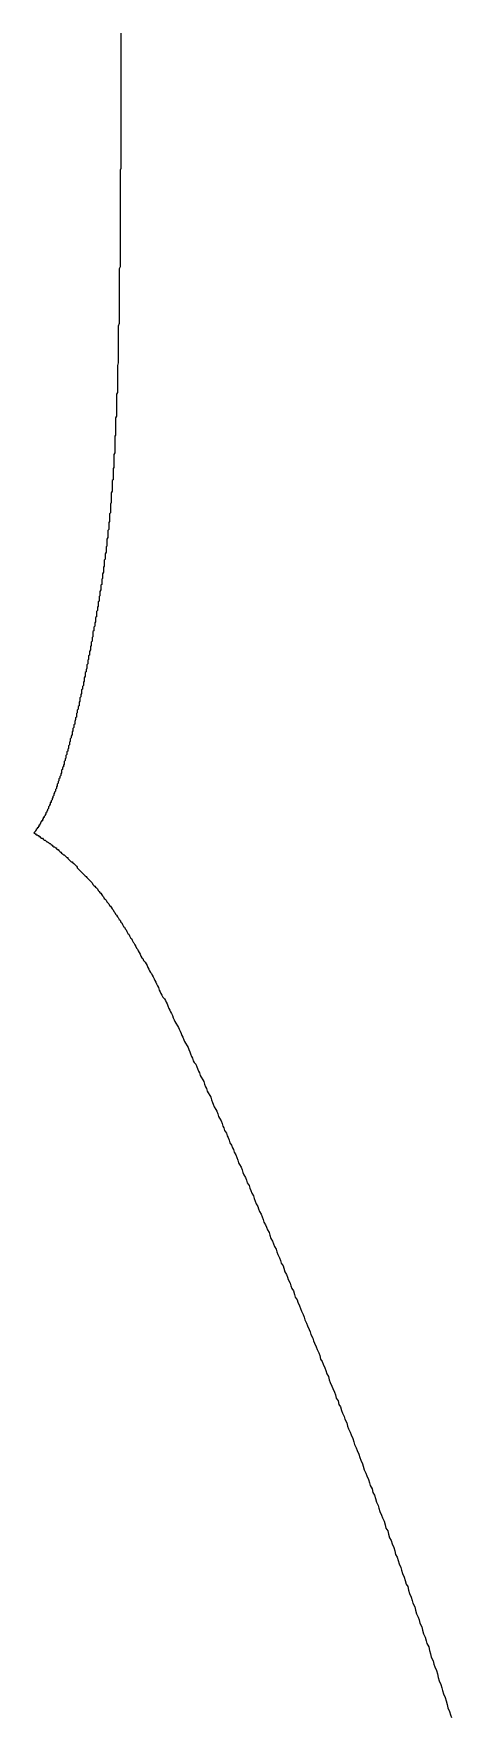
# Model space of a CAD drawing. Header units: millimetres. Extents: x 289 to 9778, y -894 to 6380.
# Drawn here: x 7185.01 to 7189.8, y 561.83 to 581.13 of the extents above; entities that cross this region are included whole.
import ezdxf

# ---------------------------------------------------------------- set-up
doc = ezdxf.new("R2010")
doc.units = ezdxf.units.MM

msp = doc.modelspace()

# ---------------------------------------------------------------- linework, layer by layer
for points in [[(7186.01, 581.138, 0), (7186.01, 581.118, 0), (7186.01, 581.098, 0), (7186.01, 581.078, 0), (7186.01, 581.058, 0), (7186.01, 581.038, 0), (7186.01, 581.018, 0), (7186.01, 580.998, 0), (7186.01, 580.978, 0), (7186.01, 580.958, 0), (7186.01, 580.938, 0), (7186.01, 580.918, 0), (7186.01, 580.888, 0), (7186.01, 580.868, 0), (7186.01, 580.848, 0), (7186.01, 580.828, 0), (7186.01, 580.808, 0), (7186.01, 580.788, 0), (7186.01, 580.758, 0), (7186.01, 580.738, 0), (7186.01, 580.718, 0), (7186.01, 580.698, 0), (7186.01, 580.668, 0), (7186.01, 580.648, 0), (7186.01, 580.628, 0), (7186.01, 580.608, 0), (7186.01, 580.578, 0), (7186.01, 580.558, 0), (7186.01, 580.538, 0), (7186.01, 580.508, 0), (7186.01, 580.488, 0), (7186.01, 580.468, 0), (7186.01, 580.448, 0), (7186.01, 580.418, 0), (7186.01, 580.398, 0), (7186.01, 580.378, 0), (7186.01, 580.348, 0), (7186.01, 580.328, 0), (7186.01, 580.298, 0), (7186.01, 580.278, 0), (7186.01, 580.258, 0), (7186.01, 580.228, 0), (7186.01, 580.208, 0), (7186.01, 580.178, 0), (7186.01, 580.158, 0), (7186.01, 580.138, 0), (7186.01, 580.108, 0), (7186.01, 580.088, 0), (7186.01, 580.058, 0), (7186.01, 580.038, 0), (7186.01, 580.018, 0), (7186.01, 579.988, 0), (7186.01, 579.968, 0), (7186.01, 579.938, 0), (7186.01, 579.918, 0), (7186.01, 579.888, 0), (7186.01, 579.868, 0), (7186.01, 579.838, 0), (7186.01, 579.818, 0), (7186.01, 579.788, 0), (7186.01, 579.768, 0), (7186.01, 579.738, 0), (7186.01, 579.718, 0), (7186.01, 579.688, 0), (7186.01, 579.668, 0), (7186.01, 579.638, 0), (7186.01, 579.618, 0), (7186.01, 579.588, 0), (7186, 579.568, 0), (7186, 579.538, 0), (7186, 579.518, 0), (7186, 579.488, 0), (7186, 579.468, 0), (7186, 579.438, 0), (7186, 579.418, 0), (7186, 579.388, 0), (7186, 579.368, 0), (7186, 579.338, 0), (7186, 579.318, 0), (7186, 579.288, 0), (7186, 579.268, 0), (7186, 579.238, 0), (7186, 579.218, 0), (7186, 579.188, 0), (7186, 579.168, 0), (7186, 579.138, 0), (7186, 579.108, 0), (7186, 579.088, 0), (7186, 579.058, 0), (7186, 579.038, 0), (7186, 579.008, 0), (7186, 578.988, 0), (7186, 578.958, 0), (7186, 578.938, 0), (7186, 578.908, 0), (7186, 578.888, 0), (7186, 578.858, 0), (7186, 578.838, 0), (7186, 578.808, 0), (7186, 578.788, 0), (7186, 578.758, 0), (7186, 578.738, 0), (7186, 578.708, 0), (7186, 578.688, 0), (7186, 578.658, 0), (7186, 578.638, 0), (7186, 578.608, 0), (7186, 578.588, 0), (7186, 578.558, 0), (7186, 578.538, 0), (7186, 578.508, 0), (7186, 578.488, 0), (7186, 578.458, 0), (7185.99, 578.438, 0), (7185.99, 578.408, 0), (7185.99, 578.388, 0), (7185.99, 578.358, 0), (7185.99, 578.338, 0), (7185.99, 578.308, 0), (7185.99, 578.288, 0), (7185.99, 578.258, 0), (7185.99, 578.238, 0), (7185.99, 578.208, 0), (7185.99, 578.188, 0), (7185.99, 578.158, 0), (7185.99, 578.138, 0), (7185.99, 578.118, 0), (7185.99, 578.088, 0), (7185.99, 578.068, 0), (7185.99, 578.038, 0), (7185.99, 578.018, 0), (7185.99, 577.998, 0), (7185.99, 577.968, 0), (7185.99, 577.948, 0), (7185.99, 577.918, 0), (7185.99, 577.898, 0), (7185.99, 577.878, 0), (7185.99, 577.848, 0), (7185.99, 577.828, 0), (7185.99, 577.808, 0), (7185.98, 577.778, 0), (7185.98, 577.758, 0), (7185.98, 577.738, 0), (7185.98, 577.708, 0), (7185.98, 577.688, 0), (7185.98, 577.668, 0), (7185.98, 577.638, 0), (7185.98, 577.618, 0), (7185.98, 577.598, 0), (7185.98, 577.578, 0), (7185.98, 577.548, 0), (7185.98, 577.528, 0), (7185.98, 577.508, 0), (7185.98, 577.488, 0), (7185.98, 577.458, 0), (7185.98, 577.438, 0), (7185.98, 577.418, 0), (7185.98, 577.398, 0), (7185.98, 577.378, 0), (7185.98, 577.358, 0), (7185.97, 577.328, 0), (7185.97, 577.308, 0), (7185.97, 577.288, 0), (7185.97, 577.268, 0), (7185.97, 577.248, 0), (7185.97, 577.228, 0), (7185.97, 577.208, 0), (7185.97, 577.188, 0), (7185.97, 577.158, 0), (7185.97, 577.138, 0), (7185.97, 577.118, 0), (7185.97, 577.098, 0), (7185.97, 577.078, 0), (7185.97, 577.058, 0), (7185.97, 577.038, 0), (7185.97, 577.018, 0), (7185.96, 576.998, 0), (7185.96, 576.978, 0), (7185.96, 576.958, 0), (7185.96, 576.938, 0), (7185.96, 576.918, 0), (7185.96, 576.898, 0), (7185.96, 576.878, 0), (7185.96, 576.858, 0), (7185.96, 576.848, 0), (7185.96, 576.828, 0), (7185.96, 576.808, 0), (7185.96, 576.788, 0), (7185.96, 576.768, 0), (7185.96, 576.748, 0), (7185.95, 576.728, 0), (7185.95, 576.708, 0), (7185.95, 576.698, 0), (7185.95, 576.678, 0), (7185.95, 576.658, 0), (7185.95, 576.638, 0), (7185.95, 576.618, 0), (7185.95, 576.598, 0), (7185.95, 576.588, 0), (7185.95, 576.568, 0), (7185.95, 576.548, 0), (7185.95, 576.528, 0), (7185.94, 576.518, 0), (7185.94, 576.498, 0), (7185.94, 576.478, 0), (7185.94, 576.458, 0), (7185.94, 576.448, 0), (7185.94, 576.428, 0), (7185.94, 576.408, 0), (7185.94, 576.388, 0), (7185.94, 576.378, 0), (7185.94, 576.358, 0), (7185.94, 576.338, 0), (7185.94, 576.328, 0), (7185.93, 576.308, 0), (7185.93, 576.288, 0), (7185.93, 576.278, 0), (7185.93, 576.258, 0), (7185.93, 576.238, 0), (7185.93, 576.228, 0), (7185.93, 576.208, 0), (7185.93, 576.198, 0), (7185.93, 576.178, 0), (7185.93, 576.158, 0), (7185.92, 576.148, 0), (7185.92, 576.128, 0), (7185.92, 576.118, 0), (7185.92, 576.098, 0), (7185.92, 576.078, 0), (7185.92, 576.068, 0), (7185.92, 576.048, 0), (7185.92, 576.038, 0), (7185.92, 576.018, 0), (7185.91, 576.008, 0), (7185.91, 575.988, 0), (7185.91, 575.978, 0), (7185.91, 575.958, 0), (7185.91, 575.948, 0), (7185.91, 575.928, 0), (7185.91, 575.918, 0), (7185.91, 575.898, 0), (7185.91, 575.888, 0), (7185.9, 575.868, 0), (7185.9, 575.858, 0), (7185.9, 575.838, 0), (7185.9, 575.828, 0), (7185.9, 575.808, 0), (7185.9, 575.798, 0), (7185.9, 575.778, 0), (7185.9, 575.768, 0), (7185.9, 575.758, 0), (7185.89, 575.738, 0), (7185.89, 575.728, 0), (7185.89, 575.708, 0), (7185.89, 575.698, 0), (7185.89, 575.678, 0), (7185.89, 575.668, 0), (7185.89, 575.658, 0), (7185.89, 575.638, 0), (7185.88, 575.628, 0), (7185.88, 575.608, 0), (7185.88, 575.598, 0), (7185.88, 575.588, 0), (7185.88, 575.568, 0), (7185.88, 575.558, 0), (7185.88, 575.538, 0), (7185.87, 575.528, 0), (7185.87, 575.518, 0), (7185.87, 575.498, 0), (7185.87, 575.488, 0), (7185.87, 575.478, 0), (7185.87, 575.458, 0), (7185.87, 575.448, 0), (7185.86, 575.438, 0), (7185.86, 575.418, 0), (7185.86, 575.408, 0), (7185.86, 575.398, 0), (7185.86, 575.378, 0), (7185.86, 575.368, 0), (7185.86, 575.358, 0), (7185.85, 575.338, 0), (7185.85, 575.328, 0), (7185.85, 575.318, 0), (7185.85, 575.298, 0), (7185.85, 575.288, 0), (7185.85, 575.278, 0), (7185.85, 575.258, 0), (7185.84, 575.248, 0), (7185.84, 575.238, 0), (7185.84, 575.218, 0), (7185.84, 575.208, 0), (7185.84, 575.198, 0), (7185.84, 575.188, 0), (7185.83, 575.168, 0), (7185.83, 575.158, 0), (7185.83, 575.148, 0), (7185.83, 575.128, 0), (7185.83, 575.118, 0), (7185.83, 575.108, 0), (7185.82, 575.098, 0), (7185.82, 575.078, 0), (7185.82, 575.068, 0), (7185.82, 575.058, 0), (7185.82, 575.048, 0), (7185.82, 575.028, 0), (7185.81, 575.018, 0), (7185.81, 575.008, 0), (7185.81, 574.988, 0), (7185.81, 574.978, 0), (7185.81, 574.968, 0), (7185.81, 574.958, 0), (7185.8, 574.938, 0), (7185.8, 574.928, 0), (7185.8, 574.918, 0), (7185.8, 574.908, 0), (7185.8, 574.888, 0), (7185.79, 574.878, 0), (7185.79, 574.868, 0), (7185.79, 574.858, 0), (7185.79, 574.838, 0), (7185.79, 574.828, 0), (7185.79, 574.818, 0), (7185.78, 574.808, 0), (7185.78, 574.788, 0), (7185.78, 574.778, 0), (7185.78, 574.768, 0), (7185.78, 574.758, 0), (7185.77, 574.738, 0), (7185.77, 574.728, 0), (7185.77, 574.718, 0), (7185.77, 574.708, 0), (7185.77, 574.688, 0), (7185.76, 574.678, 0), (7185.76, 574.668, 0), (7185.76, 574.658, 0), (7185.76, 574.638, 0), (7185.76, 574.628, 0), (7185.75, 574.618, 0), (7185.75, 574.608, 0), (7185.75, 574.588, 0), (7185.75, 574.578, 0), (7185.75, 574.568, 0), (7185.74, 574.558, 0), (7185.74, 574.538, 0), (7185.74, 574.528, 0), (7185.74, 574.518, 0), (7185.73, 574.508, 0), (7185.73, 574.488, 0), (7185.73, 574.478, 0), (7185.73, 574.468, 0), (7185.73, 574.448, 0), (7185.72, 574.438, 0), (7185.72, 574.428, 0), (7185.72, 574.418, 0), (7185.72, 574.398, 0), (7185.72, 574.388, 0), (7185.71, 574.378, 0), (7185.71, 574.368, 0), (7185.71, 574.348, 0), (7185.71, 574.338, 0), (7185.7, 574.328, 0), (7185.7, 574.308, 0), (7185.7, 574.298, 0), (7185.7, 574.288, 0), (7185.69, 574.278, 0), (7185.69, 574.258, 0), (7185.69, 574.248, 0), (7185.69, 574.238, 0), (7185.69, 574.218, 0), (7185.68, 574.208, 0), (7185.68, 574.198, 0), (7185.68, 574.178, 0), (7185.68, 574.168, 0), (7185.67, 574.158, 0), (7185.67, 574.148, 0), (7185.67, 574.128, 0), (7185.67, 574.118, 0), (7185.66, 574.108, 0), (7185.66, 574.088, 0), (7185.66, 574.078, 0), (7185.66, 574.068, 0), (7185.65, 574.048, 0), (7185.65, 574.038, 0), (7185.65, 574.028, 0), (7185.65, 574.008, 0), (7185.64, 573.998, 0), (7185.64, 573.988, 0), (7185.64, 573.978, 0), (7185.64, 573.958, 0), (7185.63, 573.948, 0), (7185.63, 573.938, 0), (7185.63, 573.918, 0), (7185.63, 573.908, 0), (7185.62, 573.898, 0), (7185.62, 573.878, 0), (7185.62, 573.868, 0), (7185.62, 573.858, 0), (7185.61, 573.838, 0), (7185.61, 573.828, 0), (7185.61, 573.818, 0), (7185.6, 573.808, 0), (7185.6, 573.788, 0), (7185.6, 573.778, 0), (7185.6, 573.768, 0), (7185.59, 573.748, 0), (7185.59, 573.738, 0), (7185.59, 573.728, 0), (7185.59, 573.708, 0), (7185.58, 573.698, 0), (7185.58, 573.688, 0), (7185.58, 573.668, 0), (7185.58, 573.658, 0), (7185.57, 573.648, 0), (7185.57, 573.638, 0), (7185.57, 573.618, 0), (7185.56, 573.608, 0), (7185.56, 573.598, 0), (7185.56, 573.578, 0), (7185.56, 573.568, 0), (7185.55, 573.558, 0), (7185.55, 573.548, 0), (7185.55, 573.528, 0), (7185.54, 573.518, 0), (7185.54, 573.508, 0), (7185.54, 573.488, 0), (7185.54, 573.478, 0), (7185.53, 573.468, 0), (7185.53, 573.458, 0), (7185.53, 573.438, 0), (7185.53, 573.428, 0), (7185.52, 573.418, 0), (7185.52, 573.398, 0), (7185.52, 573.388, 0), (7185.51, 573.378, 0), (7185.51, 573.368, 0), (7185.51, 573.348, 0), (7185.5, 573.338, 0), (7185.5, 573.328, 0), (7185.5, 573.318, 0), (7185.5, 573.298, 0), (7185.49, 573.288, 0), (7185.49, 573.278, 0), (7185.49, 573.268, 0), (7185.48, 573.248, 0), (7185.48, 573.238, 0), (7185.48, 573.228, 0), (7185.48, 573.218, 0), (7185.47, 573.208, 0), (7185.47, 573.188, 0), (7185.47, 573.178, 0), (7185.46, 573.168, 0), (7185.46, 573.158, 0), (7185.46, 573.138, 0), (7185.45, 573.128, 0), (7185.45, 573.118, 0), (7185.45, 573.108, 0), (7185.45, 573.098, 0), (7185.44, 573.078, 0), (7185.44, 573.068, 0), (7185.44, 573.058, 0), (7185.43, 573.048, 0), (7185.43, 573.038, 0), (7185.43, 573.018, 0), (7185.42, 573.008, 0), (7185.42, 572.998, 0), (7185.42, 572.988, 0), (7185.42, 572.978, 0), (7185.41, 572.968, 0), (7185.41, 572.948, 0), (7185.41, 572.938, 0), (7185.4, 572.928, 0), (7185.4, 572.918, 0), (7185.4, 572.908, 0), (7185.39, 572.898, 0), (7185.39, 572.888, 0), (7185.39, 572.868, 0), (7185.38, 572.858, 0), (7185.38, 572.848, 0), (7185.38, 572.838, 0), (7185.38, 572.828, 0), (7185.37, 572.818, 0), (7185.37, 572.808, 0), (7185.37, 572.798, 0), (7185.36, 572.788, 0), (7185.36, 572.778, 0), (7185.36, 572.758, 0), (7185.35, 572.748, 0), (7185.35, 572.738, 0), (7185.35, 572.728, 0), (7185.34, 572.718, 0), (7185.34, 572.708, 0), (7185.34, 572.698, 0), (7185.33, 572.688, 0), (7185.33, 572.678, 0), (7185.33, 572.668, 0), (7185.33, 572.658, 0), (7185.32, 572.648, 0), (7185.32, 572.638, 0), (7185.32, 572.628, 0), (7185.31, 572.618, 0), (7185.31, 572.608, 0), (7185.31, 572.598, 0), (7185.3, 572.588, 0), (7185.3, 572.578, 0), (7185.3, 572.568, 0), (7185.29, 572.558, 0), (7185.29, 572.548, 0), (7185.29, 572.538, 0), (7185.28, 572.528, 0), (7185.28, 572.518, 0), (7185.28, 572.508, 0), (7185.27, 572.498, 0), (7185.27, 572.488, 0), (7185.27, 572.478, 0), (7185.26, 572.468, 0), (7185.26, 572.458, 0), (7185.26, 572.448, 0), (7185.25, 572.438, 0), (7185.25, 572.438, 0), (7185.25, 572.428, 0), (7185.24, 572.418, 0), (7185.24, 572.408, 0), (7185.24, 572.398, 0), (7185.23, 572.388, 0), (7185.23, 572.378, 0), (7185.23, 572.368, 0), (7185.22, 572.368, 0), (7185.22, 572.358, 0), (7185.22, 572.348, 0), (7185.21, 572.338, 0), (7185.21, 572.328, 0), (7185.21, 572.318, 0), (7185.2, 572.318, 0), (7185.2, 572.308, 0), (7185.2, 572.298, 0), (7185.19, 572.288, 0), (7185.19, 572.278, 0), (7185.19, 572.278, 0), (7185.18, 572.268, 0), (7185.18, 572.258, 0), (7185.18, 572.248, 0), (7185.17, 572.238, 0), (7185.17, 572.238, 0), (7185.17, 572.228, 0), (7185.16, 572.218, 0), (7185.16, 572.218, 0), (7185.16, 572.208, 0), (7185.15, 572.198, 0), (7185.15, 572.188, 0), (7185.15, 572.188, 0), (7185.14, 572.178, 0), (7185.14, 572.168, 0), (7185.14, 572.168, 0), (7185.13, 572.158, 0), (7185.13, 572.148, 0), (7185.12, 572.148, 0), (7185.12, 572.138, 0), (7185.12, 572.128, 0), (7185.11, 572.128, 0), (7185.11, 572.118, 0), (7185.11, 572.108, 0), (7185.1, 572.108, 0), (7185.1, 572.098, 0), (7185.1, 572.098, 0), (7185.09, 572.088, 0), (7185.09, 572.078, 0), (7185.09, 572.078, 0), (7185.08, 572.068, 0), (7185.08, 572.068, 0), (7185.08, 572.058, 0), (7185.07, 572.058, 0), (7185.07, 572.048, 0), (7185.07, 572.038, 0), (7185.06, 572.038, 0), (7185.06, 572.028, 0), (7185.05, 572.028, 0), (7185.05, 572.018, 0), (7185.05, 572.018, 0), (7185.04, 572.008, 0), (7185.04, 572.008, 0), (7185.04, 571.998, 0), (7185.03, 571.998, 0), (7185.03, 571.988, 0), (7185.03, 571.988, 0), (7185.02, 571.978, 0), (7185.02, 571.978, 0), (7185.02, 571.978, 0), (7185.01, 571.968, 0)], [(7185.01, 571.968, 0), (7185.02, 571.968, 0), (7185.03, 571.958, 0), (7185.03, 571.958, 0), (7185.04, 571.948, 0), (7185.05, 571.948, 0), (7185.05, 571.948, 0), (7185.06, 571.938, 0), (7185.07, 571.938, 0), (7185.07, 571.928, 0), (7185.08, 571.928, 0), (7185.09, 571.918, 0), (7185.09, 571.918, 0), (7185.1, 571.908, 0), (7185.11, 571.908, 0), (7185.12, 571.898, 0), (7185.12, 571.898, 0), (7185.13, 571.888, 0), (7185.14, 571.888, 0), (7185.15, 571.878, 0), (7185.15, 571.878, 0), (7185.16, 571.868, 0), (7185.17, 571.868, 0), (7185.18, 571.858, 0), (7185.18, 571.858, 0), (7185.19, 571.848, 0), (7185.2, 571.848, 0), (7185.21, 571.838, 0), (7185.22, 571.828, 0), (7185.22, 571.828, 0), (7185.23, 571.818, 0), (7185.24, 571.808, 0), (7185.25, 571.808, 0), (7185.26, 571.798, 0), (7185.27, 571.798, 0), (7185.27, 571.788, 0), (7185.28, 571.778, 0), (7185.29, 571.778, 0), (7185.3, 571.768, 0), (7185.31, 571.758, 0), (7185.32, 571.748, 0), (7185.32, 571.748, 0), (7185.33, 571.738, 0), (7185.34, 571.728, 0), (7185.35, 571.718, 0), (7185.36, 571.718, 0), (7185.37, 571.708, 0), (7185.38, 571.698, 0), (7185.39, 571.688, 0), (7185.4, 571.688, 0), (7185.4, 571.678, 0), (7185.41, 571.668, 0), (7185.42, 571.658, 0), (7185.43, 571.648, 0), (7185.44, 571.638, 0), (7185.45, 571.638, 0), (7185.46, 571.628, 0), (7185.47, 571.618, 0), (7185.48, 571.608, 0), (7185.49, 571.598, 0), (7185.5, 571.588, 0), (7185.51, 571.578, 0), (7185.51, 571.568, 0), (7185.52, 571.558, 0), (7185.53, 571.548, 0), (7185.54, 571.538, 0), (7185.55, 571.528, 0), (7185.56, 571.518, 0), (7185.57, 571.508, 0), (7185.58, 571.498, 0), (7185.59, 571.488, 0), (7185.6, 571.478, 0), (7185.61, 571.468, 0), (7185.62, 571.458, 0), (7185.63, 571.448, 0), (7185.64, 571.438, 0), (7185.65, 571.428, 0), (7185.66, 571.418, 0), (7185.67, 571.408, 0), (7185.68, 571.398, 0), (7185.69, 571.378, 0), (7185.7, 571.368, 0), (7185.71, 571.358, 0), (7185.72, 571.348, 0), (7185.73, 571.338, 0), (7185.74, 571.328, 0), (7185.75, 571.308, 0), (7185.76, 571.298, 0), (7185.77, 571.288, 0), (7185.78, 571.278, 0), (7185.79, 571.258, 0), (7185.8, 571.248, 0), (7185.81, 571.238, 0), (7185.82, 571.218, 0), (7185.83, 571.208, 0), (7185.84, 571.198, 0), (7185.85, 571.178, 0), (7185.86, 571.168, 0), (7185.87, 571.158, 0), (7185.88, 571.138, 0), (7185.89, 571.128, 0), (7185.9, 571.118, 0), (7185.91, 571.098, 0), (7185.92, 571.088, 0), (7185.93, 571.068, 0), (7185.94, 571.058, 0), (7185.95, 571.038, 0), (7185.96, 571.028, 0), (7185.97, 571.008, 0), (7185.98, 570.998, 0), (7185.99, 570.978, 0), (7186, 570.968, 0), (7186.01, 570.948, 0), (7186.02, 570.938, 0), (7186.03, 570.918, 0), (7186.04, 570.898, 0), (7186.05, 570.888, 0), (7186.06, 570.868, 0), (7186.07, 570.858, 0), (7186.08, 570.838, 0), (7186.09, 570.818, 0), (7186.1, 570.808, 0), (7186.11, 570.788, 0), (7186.12, 570.768, 0), (7186.13, 570.758, 0), (7186.14, 570.738, 0), (7186.15, 570.718, 0), (7186.16, 570.708, 0), (7186.17, 570.688, 0), (7186.18, 570.668, 0), (7186.19, 570.648, 0), (7186.2, 570.638, 0), (7186.21, 570.618, 0), (7186.22, 570.598, 0), (7186.23, 570.578, 0), (7186.24, 570.558, 0), (7186.25, 570.538, 0), (7186.26, 570.528, 0), (7186.27, 570.508, 0), (7186.29, 570.488, 0), (7186.3, 570.468, 0), (7186.31, 570.448, 0), (7186.32, 570.428, 0), (7186.33, 570.408, 0), (7186.34, 570.388, 0), (7186.35, 570.368, 0), (7186.36, 570.358, 0), (7186.37, 570.338, 0), (7186.38, 570.318, 0), (7186.39, 570.298, 0), (7186.4, 570.278, 0), (7186.41, 570.258, 0), (7186.42, 570.238, 0), (7186.43, 570.218, 0), (7186.44, 570.198, 0), (7186.45, 570.168, 0), (7186.46, 570.148, 0), (7186.47, 570.128, 0), (7186.48, 570.108, 0), (7186.49, 570.088, 0), (7186.51, 570.068, 0), (7186.52, 570.048, 0), (7186.53, 570.028, 0), (7186.54, 570.008, 0), (7186.55, 569.988, 0), (7186.56, 569.958, 0), (7186.57, 569.938, 0), (7186.58, 569.918, 0), (7186.59, 569.898, 0), (7186.6, 569.878, 0), (7186.61, 569.848, 0), (7186.62, 569.828, 0), (7186.63, 569.808, 0), (7186.64, 569.788, 0), (7186.66, 569.758, 0), (7186.67, 569.738, 0), (7186.68, 569.718, 0), (7186.69, 569.698, 0), (7186.7, 569.668, 0), (7186.71, 569.648, 0), (7186.72, 569.628, 0), (7186.73, 569.598, 0), (7186.74, 569.578, 0), (7186.75, 569.558, 0), (7186.77, 569.528, 0), (7186.78, 569.508, 0), (7186.79, 569.488, 0), (7186.8, 569.458, 0), (7186.81, 569.438, 0), (7186.82, 569.408, 0), (7186.83, 569.388, 0), (7186.84, 569.358, 0), (7186.85, 569.338, 0), (7186.87, 569.318, 0), (7186.88, 569.288, 0), (7186.89, 569.268, 0), (7186.9, 569.238, 0), (7186.91, 569.218, 0), (7186.92, 569.188, 0), (7186.93, 569.168, 0), (7186.95, 569.138, 0), (7186.96, 569.118, 0), (7186.97, 569.088, 0), (7186.98, 569.058, 0), (7186.99, 569.038, 0), (7187, 569.008, 0), (7187.01, 568.988, 0), (7187.03, 568.958, 0), (7187.04, 568.938, 0), (7187.05, 568.908, 0), (7187.06, 568.878, 0), (7187.07, 568.858, 0), (7187.08, 568.828, 0), (7187.1, 568.798, 0), (7187.11, 568.778, 0), (7187.12, 568.748, 0), (7187.13, 568.718, 0), (7187.14, 568.698, 0), (7187.16, 568.668, 0), (7187.17, 568.638, 0), (7187.18, 568.608, 0), (7187.19, 568.588, 0), (7187.2, 568.558, 0), (7187.22, 568.528, 0), (7187.23, 568.498, 0), (7187.24, 568.478, 0), (7187.25, 568.448, 0), (7187.26, 568.418, 0), (7187.28, 568.388, 0), (7187.29, 568.358, 0), (7187.3, 568.338, 0), (7187.31, 568.308, 0), (7187.33, 568.278, 0), (7187.34, 568.248, 0), (7187.35, 568.218, 0), (7187.36, 568.188, 0), (7187.37, 568.168, 0), (7187.39, 568.138, 0), (7187.4, 568.108, 0), (7187.41, 568.078, 0), (7187.42, 568.048, 0), (7187.44, 568.018, 0), (7187.45, 567.988, 0), (7187.46, 567.958, 0), (7187.48, 567.928, 0), (7187.49, 567.898, 0), (7187.5, 567.868, 0), (7187.51, 567.838, 0), (7187.53, 567.808, 0), (7187.54, 567.778, 0), (7187.55, 567.748, 0), (7187.56, 567.718, 0), (7187.58, 567.688, 0), (7187.59, 567.658, 0), (7187.6, 567.628, 0), (7187.62, 567.598, 0), (7187.63, 567.568, 0), (7187.64, 567.538, 0), (7187.65, 567.508, 0), (7187.67, 567.478, 0), (7187.68, 567.448, 0), (7187.69, 567.418, 0), (7187.71, 567.388, 0), (7187.72, 567.358, 0), (7187.73, 567.318, 0), (7187.75, 567.288, 0), (7187.76, 567.258, 0), (7187.77, 567.228, 0), (7187.79, 567.198, 0), (7187.8, 567.168, 0), (7187.81, 567.138, 0), (7187.83, 567.098, 0), (7187.84, 567.068, 0), (7187.85, 567.038, 0), (7187.87, 567.008, 0), (7187.88, 566.978, 0), (7187.89, 566.938, 0), (7187.91, 566.908, 0), (7187.92, 566.878, 0), (7187.93, 566.848, 0), (7187.95, 566.808, 0), (7187.96, 566.778, 0), (7187.97, 566.748, 0), (7187.99, 566.718, 0), (7188, 566.678, 0), (7188.01, 566.648, 0), (7188.03, 566.618, 0), (7188.04, 566.588, 0), (7188.06, 566.548, 0), (7188.07, 566.518, 0), (7188.08, 566.488, 0), (7188.1, 566.448, 0), (7188.11, 566.418, 0), (7188.12, 566.388, 0), (7188.14, 566.348, 0), (7188.15, 566.318, 0), (7188.17, 566.278, 0), (7188.18, 566.248, 0), (7188.19, 566.218, 0), (7188.21, 566.178, 0), (7188.22, 566.148, 0), (7188.23, 566.118, 0), (7188.25, 566.078, 0), (7188.26, 566.048, 0), (7188.28, 566.008, 0), (7188.29, 565.978, 0), (7188.3, 565.938, 0), (7188.32, 565.908, 0), (7188.33, 565.878, 0), (7188.35, 565.838, 0), (7188.36, 565.808, 0), (7188.37, 565.768, 0), (7188.39, 565.738, 0), (7188.4, 565.698, 0), (7188.41, 565.668, 0), (7188.43, 565.628, 0), (7188.44, 565.598, 0), (7188.46, 565.558, 0), (7188.47, 565.528, 0), (7188.48, 565.488, 0), (7188.5, 565.458, 0), (7188.51, 565.418, 0), (7188.53, 565.388, 0), (7188.54, 565.348, 0), (7188.55, 565.318, 0), (7188.57, 565.278, 0), (7188.58, 565.248, 0), (7188.6, 565.208, 0), (7188.61, 565.168, 0), (7188.62, 565.138, 0), (7188.64, 565.098, 0), (7188.65, 565.068, 0), (7188.67, 565.028, 0), (7188.68, 564.988, 0), (7188.69, 564.958, 0), (7188.71, 564.918, 0), (7188.72, 564.888, 0), (7188.74, 564.848, 0), (7188.75, 564.808, 0), (7188.76, 564.778, 0), (7188.78, 564.738, 0), (7188.79, 564.708, 0), (7188.8, 564.668, 0), (7188.82, 564.628, 0), (7188.83, 564.598, 0), (7188.85, 564.558, 0), (7188.86, 564.518, 0), (7188.87, 564.488, 0), (7188.89, 564.448, 0), (7188.9, 564.408, 0), (7188.92, 564.378, 0), (7188.93, 564.338, 0), (7188.94, 564.298, 0), (7188.96, 564.258, 0), (7188.97, 564.228, 0), (7188.98, 564.188, 0), (7189, 564.148, 0), (7189.01, 564.118, 0), (7189.03, 564.078, 0), (7189.04, 564.038, 0), (7189.05, 563.998, 0), (7189.07, 563.968, 0), (7189.08, 563.928, 0), (7189.09, 563.888, 0), (7189.11, 563.858, 0), (7189.12, 563.818, 0), (7189.14, 563.778, 0), (7189.15, 563.738, 0), (7189.16, 563.698, 0), (7189.18, 563.668, 0), (7189.19, 563.628, 0), (7189.2, 563.588, 0), (7189.22, 563.548, 0), (7189.23, 563.518, 0), (7189.24, 563.478, 0), (7189.26, 563.438, 0), (7189.27, 563.398, 0), (7189.28, 563.358, 0), (7189.3, 563.328, 0), (7189.31, 563.288, 0), (7189.32, 563.248, 0), (7189.34, 563.208, 0), (7189.35, 563.168, 0), (7189.36, 563.138, 0), (7189.38, 563.098, 0), (7189.39, 563.058, 0), (7189.4, 563.018, 0), (7189.42, 562.978, 0), (7189.43, 562.948, 0), (7189.44, 562.908, 0), (7189.46, 562.868, 0), (7189.47, 562.828, 0), (7189.48, 562.788, 0), (7189.5, 562.748, 0), (7189.51, 562.708, 0), (7189.52, 562.678, 0), (7189.54, 562.638, 0), (7189.55, 562.598, 0), (7189.56, 562.558, 0), (7189.57, 562.518, 0), (7189.59, 562.478, 0), (7189.6, 562.438, 0), (7189.61, 562.408, 0), (7189.63, 562.368, 0), (7189.64, 562.328, 0), (7189.65, 562.288, 0), (7189.66, 562.248, 0), (7189.68, 562.208, 0), (7189.69, 562.168, 0), (7189.7, 562.138, 0), (7189.71, 562.098, 0), (7189.73, 562.058, 0), (7189.74, 562.018, 0), (7189.75, 561.978, 0), (7189.76, 561.938, 0), (7189.78, 561.898, 0), (7189.79, 561.858, 0), (7189.8, 561.828, 0)]]:
    msp.add_polyline3d(points)

doc.saveas('drawing.dxf')
